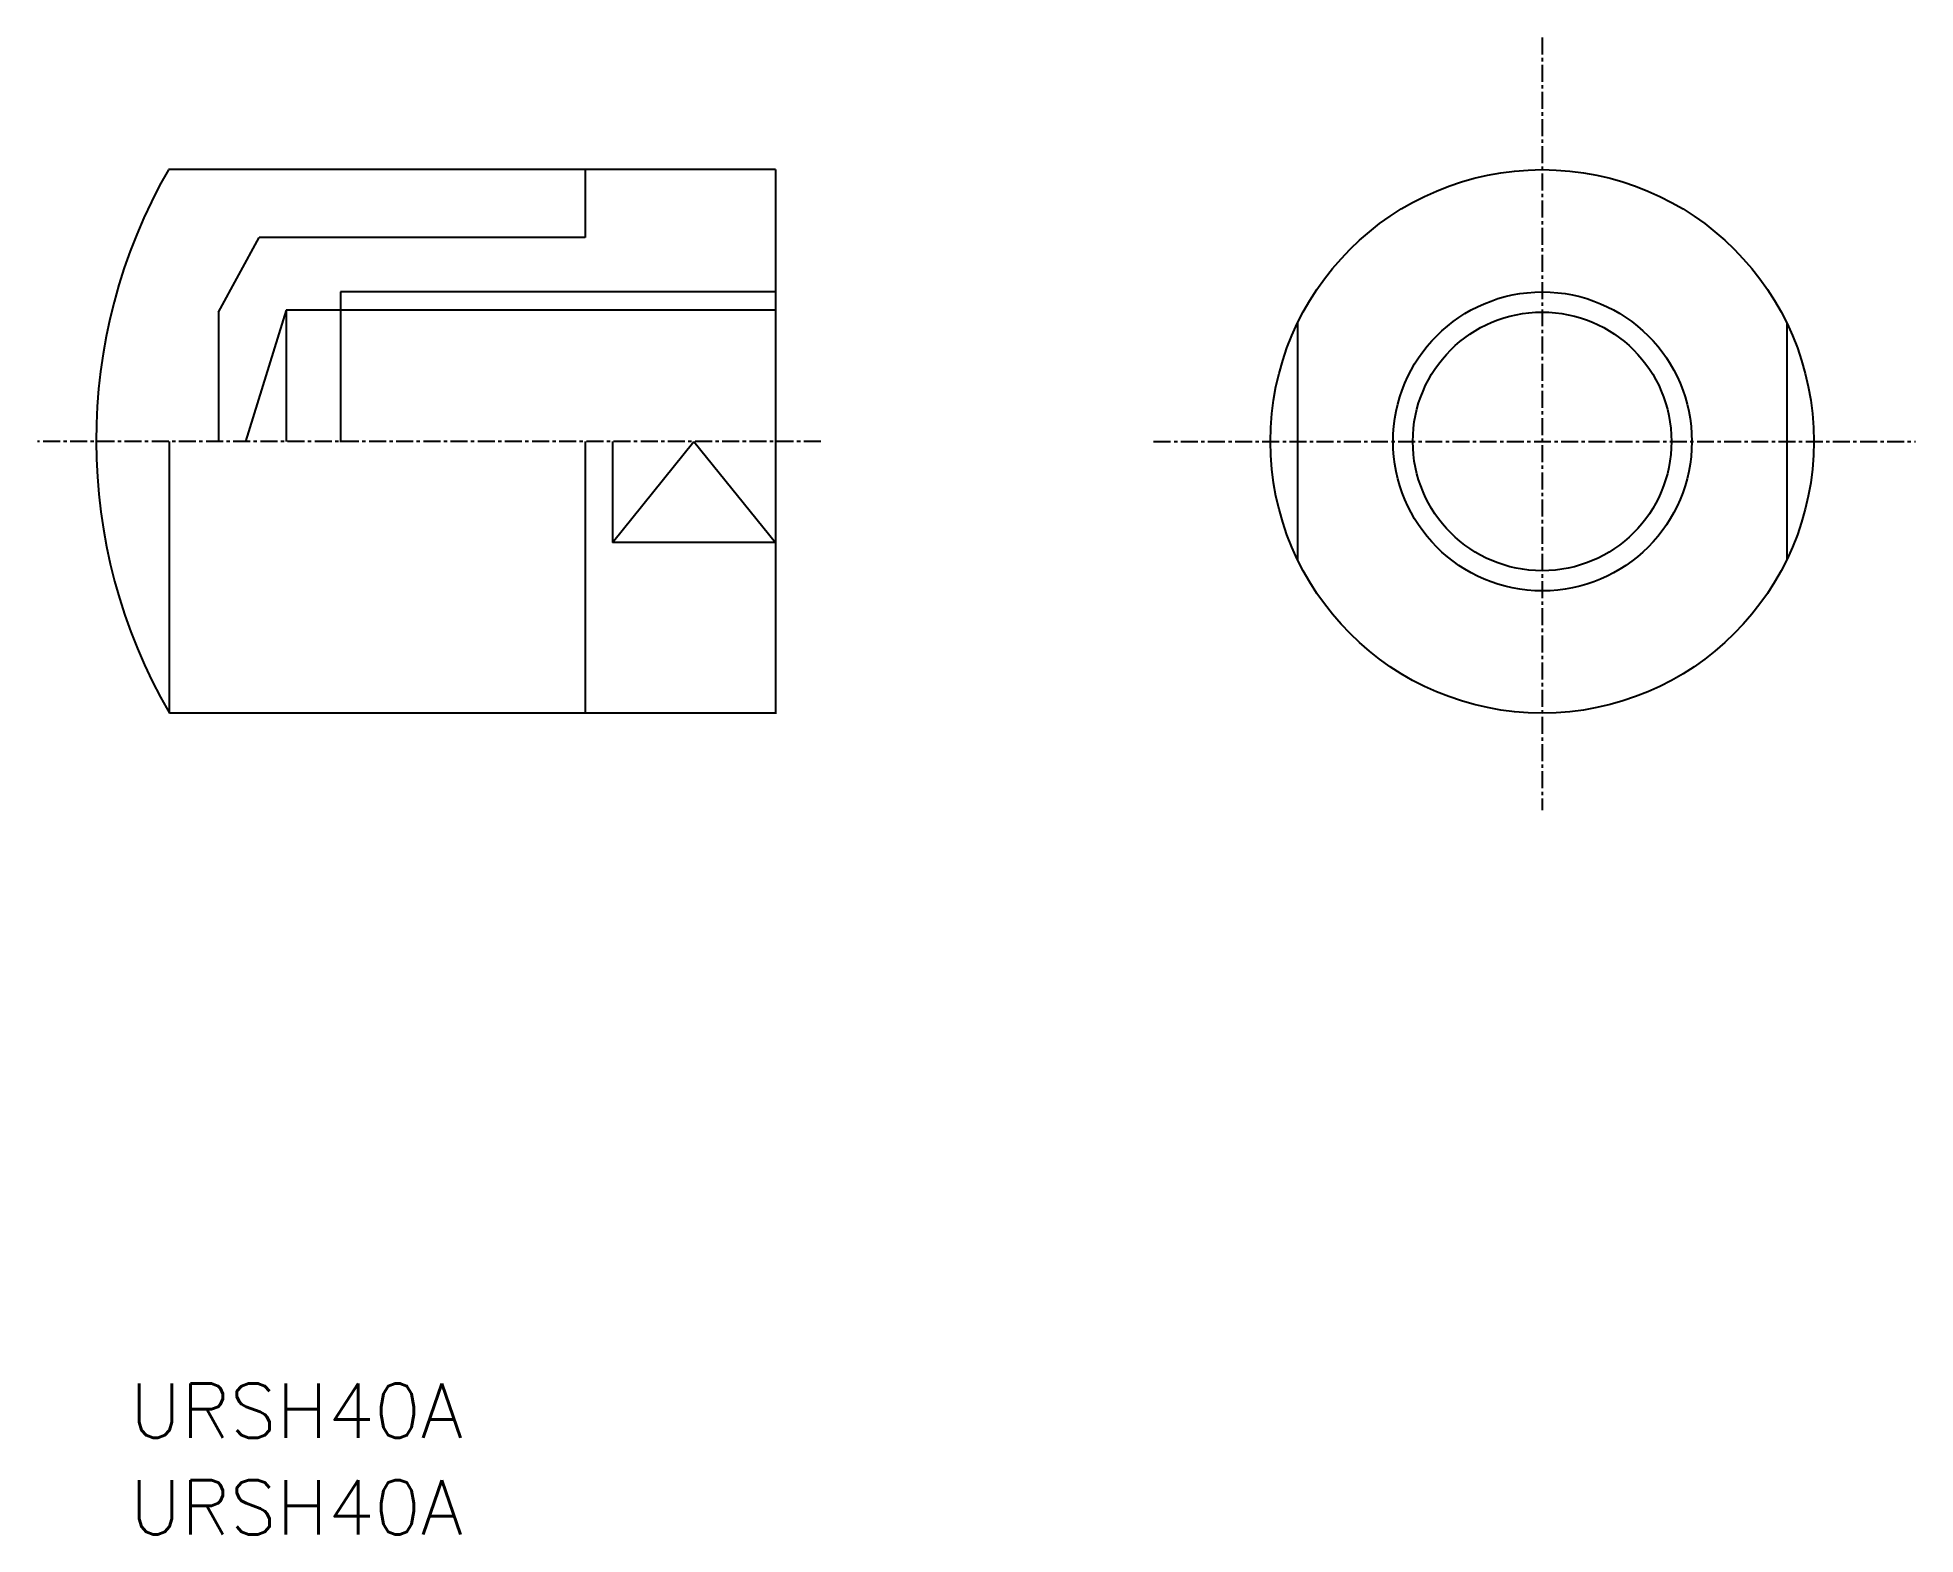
# Model space of a CAD drawing. Extents: x -54 to 84, y -80 to 30.
import ezdxf

# ---------------------------------------------------------------- set-up
doc = ezdxf.new("R2010")
doc.units = 0
doc.linetypes.add('CENTER', pattern=[2, 1.25, -0.25, 0.25, -0.25])
doc.layers.get('0').update_dxf_attribs({"linetype": 'CONTINUOUS'})
doc.layers.add('CENTER', color=1, linetype='CENTER')
doc.styles.get("Standard").update_dxf_attribs({"font": 'txt.shx'})

msp = doc.modelspace()

# ---------------------------------------------------------------- linework, layer by layer
at = {"color": 7, "linetype": 'CONTINUOUS'}
for p, q in [((0.53, 20), (-44.15, 20)), ((0.53, 20), (0.53, -20.05)), ((38.98, 8.72), (38.98, -8.72)), ((74.98, 8.72), (74.98, -8.72)), ((-44.08, -20), (-44.08, 0)), ((-13.47, 0), (-13.47, -20.05)), ((-11.47, 0), (-11.47, -7.44)), ((-11.47, -7.44), (-5.47, 0)), ((-5.47, 0), (0.53, -7.44)), ((0.53, -7.44), (-11.47, -7.44)), ((0.53, -20), (-44.08, -20))]:
    msp.add_line(p, q, dxfattribs=at)
at = {"color": 3}
for p, q in [((-13.47, 20), (-13.47, 15)), ((-40.47, 9.5), (-37.47, 15)), ((-31.47, 11), (-31.47, -0.05)), ((-40.47, 9.5), (-40.47, 0)), ((-35.47, 9.65), (-38.47, 0)), ((-35.47, 9.65), (-35.47, 0))]:
    msp.add_line(p, q, dxfattribs=at)
at = {"color": 3, "linetype": 'CONTINUOUS'}
for p, q in [((-13.47, 15), (-37.47, 15)), ((0.53, 11), (-31.47, 11)), ((0.53, 9.65), (-35.47, 9.65))]:
    msp.add_line(p, q, dxfattribs=at)
at = {"color": 7, "linetype": 'CONTINUOUS'}
for radius in [20, 9.52]:
    msp.add_circle((56.98, 0), radius, dxfattribs=at)
at = {"color": 3}
msp.add_circle((57, 0), 11, dxfattribs=at)
at = {"color": 7, "linetype": 'CONTINUOUS'}
msp.add_arc((-9.47, 0.06), 40, 150.1034, 210.1035, dxfattribs=at)
at = {"layer": 'CENTER', "color": 1, "linetype": 'CENTER'}
for p, q in [((56.98, 29.72), (56.98, -27.14)), ((3.87, 0), (-53.78, 0)), ((28.38, 0), (84.46, 0))]:
    msp.add_line(p, q, dxfattribs=at)

# ---------------------------------------------------------------- texts
for p in [(-46.99, -73.33), (-46.99, -80.44)]:
    msp.add_text('URSH40A', height=4).set_placement(p)

doc.saveas('drawing.dxf')
